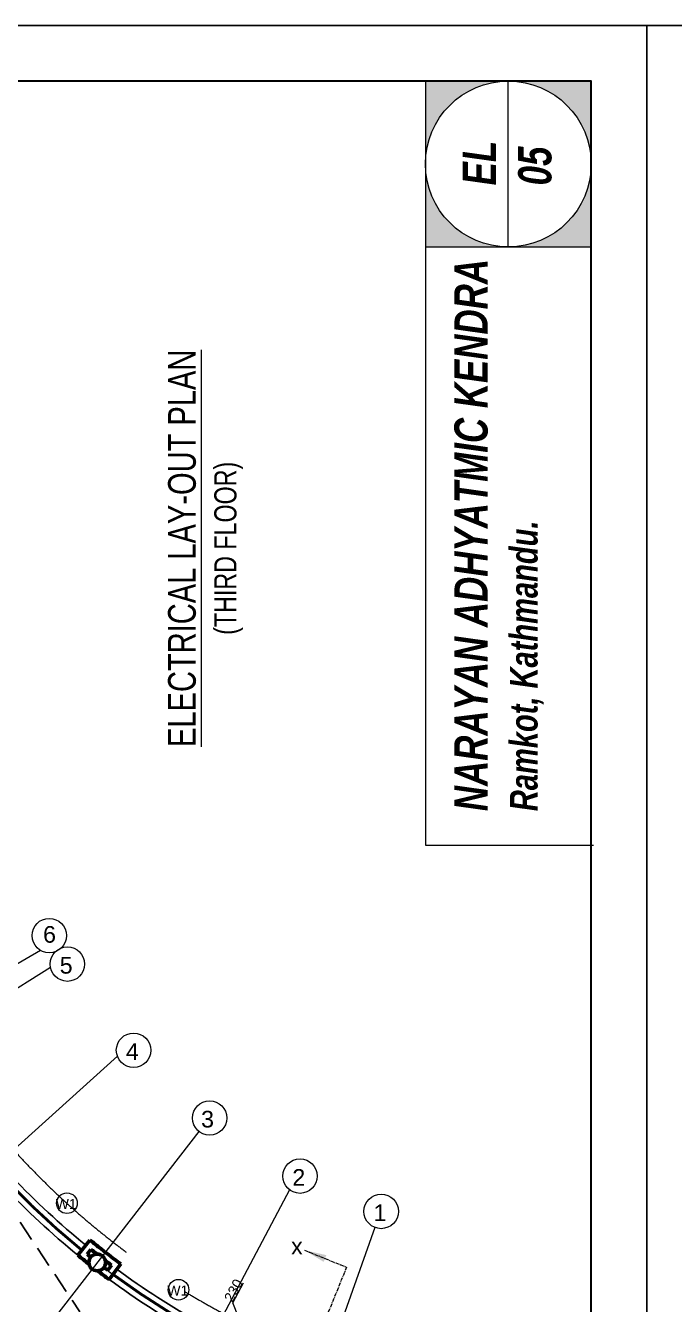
# Model space of a CAD drawing. Header units: millimetres. Extents: x -582 to 488037, y -1142837 to 903.
# Drawn here: x 413601 to 425300, y -1121888 to -1098837 of the extents above; entities that cross this region are included whole.
import ezdxf

# ---------------------------------------------------------------- set-up
doc = ezdxf.new("R2010")
doc.units = ezdxf.units.MM
doc.header["$PDMODE"] = 3
doc.linetypes.add('CENTERX2', pattern=[101.6, 63.5, -12.7, 12.7, -12.7])
doc.linetypes.add('HIDDEN', pattern=[0.375, 0.25, -0.125])
doc.layers.add('A New CL', color=7, linetype='CENTERX2', lineweight=13, true_color=0x18bbcd)
doc.layers.add('Pipe line', color=7, linetype='Continuous', lineweight=60, true_color=0x0070ff)
for name, color, linetype, lineweight in [('A_Wall 01', 7, 'Continuous', 53), ('COLUMN-HATCH', 1, 'Continuous', 53), ('Dim', 160, 'Continuous', 20), ('Dimension', 5, 'Continuous', 13), ('dw', 92, 'Continuous', 15), ('hatch', 9, 'Continuous', 0), ('T-TEXT', 1, 'Continuous', 15), ('window', 210, 'Continuous', 25)]:
    doc.layers.add(name, color=color, linetype=linetype, lineweight=lineweight)
doc.layers.add('E_Power', color=50, linetype='HIDDEN')
doc.layers.add('WC-SERIAL', color=70, linetype='Continuous')
doc.styles.add('Arial', font='arial.ttf')
doc.styles.get("Standard").update_dxf_attribs({"font": 'arial.ttf', "width": 0.75})
doc.dimstyles.new('A_ Detail', dxfattribs={"dimtxt": 250, "dimasz": 80, "dimexe": 75, "dimexo": 0, "dimgap": 4, "dimtad": 1, "dimdec": 0, "dimzin": 1, "dimdsep": 46, "dimtxsty": 'Arial', "dimblk": 'dot 2', "dimcen": 0.09375, "dimclrd": 5, "dimclre": 5, "dimclrt": 256, "dimadec": 0, "dimazin": 0, "dimtfac": 0.75, "dimtdec": 0, "dimtix": 1, "dimtmove": 1, "dimatfit": 3, "dimfxl": 75, "dimfxlon": 1, "dimtolj": 1, "dimtzin": 0, "dimlwd": 13, "dimlwe": 9, "dimarcsym": 0})

# ---------------------------------------------------------------- blocks, each defined once
blk = doc.blocks.new('A$C115C1E31')
blk.add_circle((-22, 86), 150)
blk = doc.blocks.new('dot1')
at = {"layer": 'hatch'}
h = blk.add_hatch(color=256, dxfattribs=at)
edge = h.paths.add_edge_path()
edge.add_arc((0, 0), 1, 0, 360)
for p, q in [((0, 3), (0, -3)), ((3, 0), (-3, 0))]:
    blk.add_line(p, q, dxfattribs=at)
blk.add_circle((0, 0), 1, dxfattribs=at)
blk = doc.blocks.new('dot 2')
at = {"layer": 'hatch', "xscale": 0.5, "yscale": 0.5, "zscale": 0.5}
blk.add_blockref('dot1', (0, 0), dxfattribs=at)
blk = doc.blocks.new('*D214')
at = {"layer": 'DEFPOINTS', "color": 0, "transparency": 16777216}
for p in [(417479, -1122210), (417596, -1122273), (417371, -1122413)]:
    blk.add_point(p, dxfattribs=at)
at = {"layer": 'Dimension', "color": 5, "lineweight": 13, "transparency": 16777216}
for p, q in [((417338, -1121861), (417531, -1121501)), ((417542, -1122375), (417338, -1121861)), ((417526, -1122405), (417559, -1122344))]:
    blk.add_line(p, q, dxfattribs=at)
at = {"layer": 'Dimension', "color": 5, "lineweight": 9, "transparency": 16777216}
for p, q in [((417530, -1122238), (417663, -1122309)), ((417422, -1122441), (417554, -1122511))]:
    blk.add_line(p, q, dxfattribs=at)
at = {"layer": 'Dimension', "color": 5, "lineweight": 13, "transparency": 16777216, "xscale": 80, "yscale": 80, "zscale": 80}
for p, rotation in [((417596, -1122273), 61.85173283818252), ((417488, -1122476), 241.8517328381825)]:
    blk.add_blockref('dot 2', p, dxfattribs=dict(at, rotation=rotation))
at = {"layer": 'Dimension', "transparency": 16777216, "insert": (417350, -1121636), "char_height": 180, "attachment_point": 5, "rotation": 61.8517, "style": 'Arial'}
blk.add_mtext('\\A1;230', dxfattribs=at)

msp = doc.modelspace()

# ---------------------------------------------------------------- hatches: boundary and pattern name
at = {"layer": 'WC-SERIAL'}
h = msp.add_hatch(color=256, dxfattribs=at)
h.paths.add_polyline_path([(422305, -1099837.3), (420810, -1099837.3), (420810, -1101332.3, -0.4142136)])
h.paths.add_polyline_path([(420810, -1102827.3), (422305, -1102827.3, -0.4142136), (420810, -1101332.3)])
h.paths.add_polyline_path([(423800, -1102827.3), (423800, -1101332.3, -0.4142136), (422305, -1102827.3)])
h.paths.add_polyline_path([(423800, -1099837.3), (422305, -1099837.3, -0.4142136), (423800, -1101332.3)])

# ---------------------------------------------------------------- linework, layer by layer
at = {"layer": 'A New CL', "ltscale": 100}
for p, q in [((413871.9, -1115507.4), (397121.9, -1125252.9)), ((414051.1, -1115815.3), (395811.6, -1127208)), ((415256.2, -1117411.6), (399205, -1131913.4)), ((416724.8, -1118769.1), (403684.2, -1135583.2)), ((418362.2, -1119822.3), (408404.9, -1138585.9))]:
    msp.add_line(p, q, dxfattribs=at)
at = {"layer": 'A New CL', "color": 30}
msp.add_line((419388.2, -1121217.3), (411591.1, -1140452), dxfattribs=at)
at = {"layer": 'A New CL', "ltscale": 100}
for centre, radius, start, end in [((423678, -1109799.9), 26088.9, 159.29791, 261.10339), ((423680.4, -1109800.6), 23338.9, 156.77037, 260.80359), ((423680.4, -1109800.6), 27838.9, 160.88611, 260.80359), ((423678, -1109799.9), 14338.9, 151.51618, 250.54011), ((423678, -1109799.9), 14338.9, 151.97881, 265.13551)]:
    msp.add_arc(centre, radius, start, end, dxfattribs=at)
at = {"layer": 'A New CL'}
msp.add_arc((423680.4, -1109800.6), 18838.9, 153.44757, 259.00569, dxfattribs=at)
at = {"layer": 'A New CL', "color": 7, "ltscale": 100}
msp.add_arc((423680.4, -1109800.6), 13873.9, 207.20816, 244.47657, dxfattribs=at)
at = {"layer": 'A_Wall 01'}
for p, q in [((414762.2, -1120726.9), (414540.9, -1120998.1)), ((414779.6, -1120895.4), (414710.1, -1120980.6)), ((415316.8, -1121157.1), (415109.3, -1121438.9)), ((415149.4, -1121182.1), (415084.1, -1121270.7))]:
    msp.add_line(p, q, dxfattribs=at)
for radius, start, end in [(14103.9, 230.77857, 231.82091), (14223.9, 231.26195, 231.82091), (14103.9, 231.82091, 233.63016), (14453.9, 230.77857, 231.82091), (14333.9, 231.25824, 231.60519), (14223.9, 232.58777, 233.14678), (14453.9, 232.58777, 233.63016), (14333.9, 232.80348, 233.15049)]:
    msp.add_arc((423680.4, -1109800.6), radius, start, end, dxfattribs=at)
at = {"layer": 'DEFPOINTS'}
for points in [[(393100, -1142837.3), (424800, -1142837.3), (424800, -1098837.3), (393100, -1098837.3)], [(424800, -1142837.3), (456500, -1142837.3), (456500, -1098837.3), (424800, -1098837.3)]]:
    msp.add_lwpolyline(points, close=True, dxfattribs=at)
at = {"layer": 'Dim'}
msp.add_line((419897.9, -1120500.1), (412957.2, -1140132.9), dxfattribs=at)
at = {"layer": 'Dimension'}
for centre, radius in [((414028.9, -1115239.8), 310.3), ((414355.2, -1115753.9), 310.3), ((415547.9, -1117305.8), 310.3), ((416919.6, -1118527.6), 310.3), ((418549.5, -1119575), 310.3), ((414347.3, -1120063), 186.2), ((420012.7, -1120211.8), 310.3), ((416359.4, -1121623.6), 186.2)]:
    msp.add_circle(centre, radius, dxfattribs=at)
at = {"layer": 'dw', "lineweight": 20}
for p, q in [((420810, -1099837.3), (420810, -1113607.3)), ((422305, -1102827.3), (422305, -1099837.3)), ((420810, -1102827.3), (423800, -1102827.3)), ((420810, -1113607.3), (423840, -1113607.3))]:
    msp.add_line(p, q, dxfattribs=at)
at = {"layer": 'dw', "lineweight": 30}
msp.add_lwpolyline([(394100, -1140837.3), (423800, -1140837.3), (423800, -1099837.3), (394100, -1099837.3)], close=True, dxfattribs=at)
at = {"layer": 'dw', "lineweight": 20}
msp.add_circle((422305, -1101332.3), 1495, dxfattribs=at)
at = {"layer": 'E_Power', "ltscale": 1500}
msp.add_line((413190, -1119940), (414580, -1122020), dxfattribs=at)
at = {"layer": 'window', "const_width": 50}
for points in [[(413283.3, -1119675, 0.0316686), (414613.6, -1120909)], [(415177.5, -1121346.3, 0.0316686), (416703.7, -1122327.7)]]:
    msp.add_lwpolyline(points, format="xyb", dxfattribs=at)
at = {"layer": 'window'}
for radius, start, end in [(14453.9, 223.52308, 230.77857), (14223.9, 223.52308, 230.77857), (14223.9, 233.63016, 240.88566), (14453.9, 233.63016, 240.88566)]:
    msp.add_arc((423680.4, -1109800.6), radius, start, end, dxfattribs=at)

# ---------------------------------------------------------------- block references
at = {"layer": 'COLUMN-HATCH'}
msp.add_blockref('A$C115C1E31', (414915, -1121217), dxfattribs=at)

# ---------------------------------------------------------------- texts
at = {"layer": 'Pipe line', "color": 5, "attachment_point": 5, "style": 'Arial'}
for s, insert, char_height in [('6', (414032.9, -1115220.2), 300), ('5', (414333.3, -1115777.4), 300), ('4', (415526, -1117329.3), 300), ('3', (416882.6, -1118550.4), 300), ('2', (418527.6, -1119598.5), 300), ('W1', (414334.1, -1120077.2), 180), ('1', (419990.8, -1120235.4), 300), ('x', (418493.6, -1120837.1), 300), ('W1', (416346.3, -1121637.7), 180)]:
    msp.add_mtext(s, dxfattribs=dict(at, insert=insert, char_height=char_height))
at = {"layer": 'T-TEXT', "ltscale": 0.005, "insert": (416847.3, -1108259.3), "char_height": 500, "attachment_point": 5, "rotation": 90}
msp.add_mtext('\\pi-1500,l1500,t1500;{\\L\\C7;ELECTRICAL LAY-OUT PLAN\\P\\H0.8x;\\l(THIRD FLOOR)}', dxfattribs=at)
at = {"layer": 'WC-SERIAL', "char_height": 500, "width": 16740, "attachment_point": 1, "rotation": 90}
for s, insert in [('{\\fArial|b1|i1|c0|p34;\\H1.2x;EL\\P05}', (421482.3, -1101717.7)), ('{\\fArial|b1|i1|c0|p34;\\H1.2x;NARAYAN ADHYATMIC KENDRA\\P\\H0.8333x;Ramkot, Kathmandu.}', (421332.3, -1112997.1))]:
    msp.add_mtext(s, dxfattribs=dict(at, insert=insert))

# ---------------------------------------------------------------- dimensions: what is measured, and where the dimension line sits
at = {"layer": 'Dimension'}
dim = msp.add_linear_dim(base=(417596.4, -1122273.2), p1=(417370.5, -1122413.2), p2=(417479, -1122210.5), angle=61.85173, dimstyle='A_ Detail', override={"dimtxt": 180}, dxfattribs=at)
dim.commit()
dim.dimension.update_dxf_attribs({"geometry": '*D214', "text_midpoint": (417340, -1121857.3), "dimtype": 161})

# ---------------------------------------------------------------- leaders
at = {"layer": 'A New CL', "color": 30}
msp.add_leader([(418629.1, -1120909.6), (419388.2, -1121217.3)], dimstyle='A_ Detail', override={"dimasz": 400, "dimgap": 4, "dimtad": 0, "dimfxlon": 1, "dimarcsym": 1}, dxfattribs=at)

doc.saveas('drawing.dxf')
